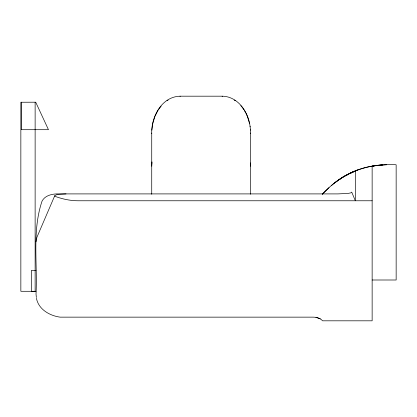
<?xml version="1.0" encoding="UTF-8"?>
<svg xmlns="http://www.w3.org/2000/svg" width="417" height="417" viewBox="0 0 417 417"><rect width="100%" height="100%" fill="white"/><g stroke="black" fill="none" stroke-linecap="round" stroke-linejoin="round"><path stroke-width="0.63" d="M36.362 297.524L36.024 294.016C37.608 263.283 31.958 230.982 42.028 201.176C44.734 195.834 51.082 194.119 56.623 193.905L337.963 193.905L348.174 193.405L350.963 192.836L351.713 192.128L355.352 200.77L355.352 171.919L355.675 171.027M151.731 133.456C151.173 116.869 161.66 96.687 180.087 96.186L222.219 96.186C238.039 96.421 248.61 112.272 250.101 126.747M151.845 130.146L152.825 123.312L154.895 116.525M36.024 241.792L36.92 237.257L54.716 195.792L56.321 194.828A10.618 1.866 0 0 1 59.178 194.28L66.022 193.905M155.14 115.983L157.782 110.729M158.069 110.224L161.124 106.111M355.482 171.236L355.936 170.725M322.242 194.296C335.325 180.108 352.626 169.338 371.828 166.154M322.367 194.14L329.018 187.65M331.64 185.372C349.123 169.75 373.059 163.375 396.15 164.757L396.15 280L372.141 280M334.512 182.985L338.646 180.134M339.678 179.425L343.811 176.573L337.572 180.67M167.061 100.711L168.093 100.101M353.475 171.637L343.916 176.511L348.586 174.275M349.754 173.712L357.343 170.079L349.618 173.415M372.949 166.174L375.66 165.497L382.577 164.861L372.141 166.039L372.141 320.814L322.612 320.814C320.355 318.166 316.753 317.175 313.386 317.144L60.058 317.144C49.644 315.705 38.541 309.409 36.435 298.296M355.967 170.605L357.348 170.1M372.141 166.039L386.773 164.757M372.141 200.77L78.042 200.77C70.192 200.754 62.269 199.029 54.971 196.318L54.716 195.792M35.961 270.346L31.416 270.346L31.416 291.551L35.961 291.551M315.945 317.353L320.292 318.859M234.208 100.101L235.24 100.711M240.817 105.689L242.267 107.388M242.595 107.862L243.903 109.749M244.232 110.224L245.665 112.772M245.952 113.283L247.406 116.525L249.481 123.312M250.101 126.341L250.461 130.146M250.461 129.739L250.575 133.456M250.575 133.049L250.575 194.239M222.219 96.186L222.219 96.593M180.087 96.186L180.087 96.593M151.731 133.049L151.731 194.239M35.132 102.248L35.132 291.29L20.85 291.29L20.85 102.248L35.721 102.201L48.461 129.697L21.35 129.697L21.35 102.201M151.731 165.44A28.356 28.299 0 0 1 151.955 161.853M250.461 162.896A28.356 28.299 0 0 1 250.575 165.44M151.731 166.211A28.356 28.299 0 0 1 151.955 162.62M250.461 163.667A28.356 28.299 0 0 1 250.575 166.211"/></g></svg>
